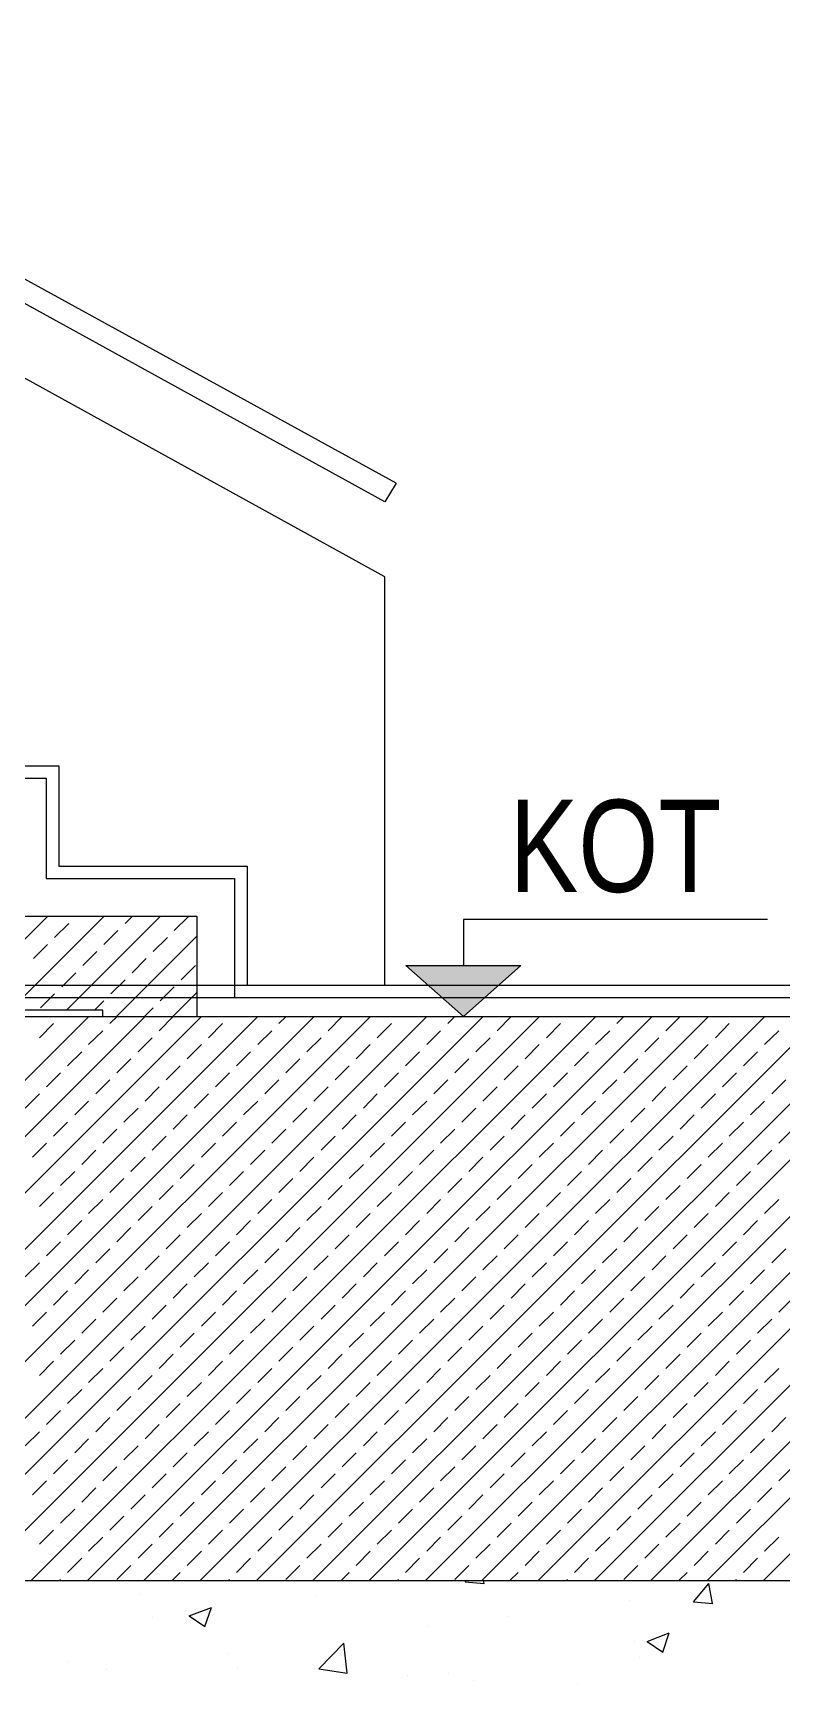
# Model space of a CAD drawing. Header units: millimetres. Extents: x 43168.9 to 43194.6, y -25545.1 to -25543.4.
# Drawn here: x 43181.5412 to 43181.589, y -25544.7891 to -25544.6838 of the extents above; entities that cross this region are included whole.
import ezdxf
from ezdxf.enums import TextEntityAlignment as Align

# ---------------------------------------------------------------- set-up
doc = ezdxf.new("R2010")
doc.units = ezdxf.units.MM
doc.header["$LTSCALE"] = 200
doc.linetypes.add('kesit_$0$HIDDEN2', pattern=[0.1875, 0.125, -0.0625])
for name, color, linetype in [('kaplama-gnl_sgh', 30, 'Continuous'), ('kesit_$0$gor-2_sgh', 161, 'Continuous'), ('kesit_$0$izd-alt_sgh', 8, 'kesit_$0$HIDDEN2'), ('kesit_$0$metal-mal._sgh', 122, 'Continuous'), ('kolon-b.a_sgh', 6, 'Continuous'), ('tarama-betonarme_sgh', 223, 'Continuous'), ('tarama-zemin_sgh', 197, 'Continuous')]:
    doc.layers.add(name, color=color, linetype=linetype)
doc.styles.add('kesit_$0$text2', font='arial.ttf')

msp = doc.modelspace()

# ---------------------------------------------------------------- hatches: boundary and pattern name
msp.add_hatch(color=256).paths.add_polyline_path([(43181.57231, -25544.74332), (43181.56496, -25544.74332), (43181.56864, -25544.74656)])

# ---------------------------------------------------------------- linework, layer by layer
at = {"color": 0, "linetype": 'ByBlock'}
for p, q in [((43181.58804, -25544.74038), (43181.56864, -25544.74038)), ((43181.56864, -25544.74038), (43181.56864, -25544.74332))]:
    msp.add_line(p, q, dxfattribs=at)
for p, q in [((43181.56496, -25544.74332), (43181.57231, -25544.74332)), ((43181.56864, -25544.74656), (43181.56496, -25544.74332)), ((43181.57231, -25544.74332), (43181.56864, -25544.74656))]:
    msp.add_line(p, q)
at = {"layer": 'kaplama-gnl_sgh'}
for p, q in [((43181.53084, -25544.73056), (43181.54284, -25544.73056)), ((43181.54284, -25544.73056), (43181.54284, -25544.73696)), ((43181.53004, -25544.73136), (43181.54204, -25544.73136)), ((43181.54204, -25544.73136), (43181.54204, -25544.73776)), ((43181.54284, -25544.73696), (43181.55484, -25544.73696)), ((43181.55484, -25544.73696), (43181.55484, -25544.74456)), ((43181.54204, -25544.73776), (43181.55404, -25544.73776)), ((43181.55404, -25544.73776), (43181.55404, -25544.74536)), ((43181.37464, -25544.74456), (43181.63364, -25544.74456)), ((43181.37464, -25544.74536), (43181.63364, -25544.74536))]:
    msp.add_line(p, q, dxfattribs=at)
at = {"layer": 'kesit_$0$gor-2_sgh'}
for p, q in [((43181.56364, -25544.71851), (43181.42964, -25544.64464)), ((43181.56364, -25544.74456), (43181.56364, -25544.71851))]:
    msp.add_line(p, q, dxfattribs=at)
at = {"layer": 'kesit_$0$izd-alt_sgh'}
msp.add_line((43181.05362, -25544.74656), (43183.01231, -25544.74656), dxfattribs=at)
at = {"layer": 'kesit_$0$metal-mal._sgh'}
for p, q in [((43181.56435, -25544.71253), (43181.43321, -25544.64041)), ((43181.56364, -25544.71371), (43181.43161, -25544.64104)), ((43181.56435, -25544.71253), (43181.56364, -25544.71371))]:
    msp.add_line(p, q, dxfattribs=at)
at = {"layer": 'kolon-b.a_sgh'}
for p, q in [((43181.53964, -25544.74016), (43181.55164, -25544.74016)), ((43181.55164, -25544.74016), (43181.55164, -25544.74656)), ((43181.14362, -25544.74656), (43181.73664, -25544.74656)), ((43181.54564, -25544.74616), (43181.53364, -25544.74616)), ((43181.54564, -25544.74656), (43181.54564, -25544.74616)), ((43181.13562, -25544.78256), (43181.73664, -25544.78256))]:
    msp.add_line(p, q, dxfattribs=at)
at = {"layer": 'tarama-betonarme_sgh'}
for p, q in [((43181.53614, -25544.74616), (43181.54214, -25544.74016)), ((43181.53973, -25544.74616), (43181.54573, -25544.74016)), ((43181.54257, -25544.74152), (43181.54347, -25544.74063)), ((43181.54333, -25544.74616), (43181.54933, -25544.74016)), ((43181.54392, -25544.74018), (43181.54394, -25544.74016)), ((43181.54706, -25544.74063), (43181.54753, -25544.74016)), ((43181.5502, -25544.74108), (43181.5511, -25544.74018)), ((43181.54571, -25544.74197), (43181.54661, -25544.74108)), ((43181.54652, -25544.74656), (43181.55164, -25544.74144)), ((43181.54886, -25544.74242), (43181.54976, -25544.74152)), ((43181.54122, -25544.74287), (43181.54212, -25544.74197)), ((43181.54437, -25544.74332), (43181.54527, -25544.74242)), ((43181.54302, -25544.74467), (43181.54392, -25544.74377)), ((43181.54751, -25544.74377), (43181.54841, -25544.74287)), ((43181.55065, -25544.74422), (43181.55155, -25544.74332)), ((43181.54616, -25544.74512), (43181.54706, -25544.74422)), ((43181.54931, -25544.74557), (43181.5502, -25544.74467)), ((43181.54167, -25544.74601), (43181.54257, -25544.74512)), ((43181.54512, -25544.74616), (43181.54571, -25544.74557)), ((43181.54831, -25544.74656), (43181.54886, -25544.74601)), ((43181.55011, -25544.74656), (43181.55164, -25544.74503)), ((43181.50875, -25544.78256), (43181.54475, -25544.74656)), ((43181.51235, -25544.78256), (43181.54835, -25544.74656)), ((43181.51594, -25544.78256), (43181.55194, -25544.74656)), ((43181.51953, -25544.78256), (43181.55553, -25544.74656)), ((43181.52312, -25544.78256), (43181.55912, -25544.74656)), ((43181.52671, -25544.78256), (43181.56271, -25544.74656)), ((43181.53031, -25544.78256), (43181.56631, -25544.74656)), ((43181.5339, -25544.78256), (43181.5699, -25544.74656)), ((43181.53749, -25544.78256), (43181.57349, -25544.74656)), ((43181.54108, -25544.78256), (43181.57708, -25544.74656)), ((43181.5416, -25544.74792), (43181.5425, -25544.74702)), ((43181.54295, -25544.74657), (43181.54296, -25544.74656)), ((43181.54467, -25544.78256), (43181.58067, -25544.74656)), ((43181.54609, -25544.74702), (43181.54655, -25544.74656)), ((43181.54827, -25544.78256), (43181.58427, -25544.74656)), ((43181.54923, -25544.74747), (43181.55013, -25544.74657)), ((43181.55186, -25544.78256), (43181.58786, -25544.74656)), ((43181.55238, -25544.74792), (43181.55328, -25544.74702)), ((43181.55372, -25544.74657), (43181.55373, -25544.74656)), ((43181.55545, -25544.78256), (43181.59145, -25544.74656)), ((43181.55687, -25544.74702), (43181.55733, -25544.74656)), ((43181.55904, -25544.78256), (43181.59504, -25544.74656)), ((43181.56001, -25544.74747), (43181.56091, -25544.74657)), ((43181.56263, -25544.78256), (43181.59863, -25544.74656)), ((43181.56315, -25544.74792), (43181.56405, -25544.74702)), ((43181.5645, -25544.74657), (43181.56451, -25544.74656)), ((43181.56623, -25544.78256), (43181.60223, -25544.74656)), ((43181.56764, -25544.74702), (43181.5681, -25544.74656)), ((43181.56982, -25544.78256), (43181.60582, -25544.74656)), ((43181.57079, -25544.74747), (43181.57168, -25544.74657)), ((43181.57341, -25544.78256), (43181.60941, -25544.74656)), ((43181.57393, -25544.74792), (43181.57483, -25544.74702)), ((43181.57528, -25544.74657), (43181.57529, -25544.74656)), ((43181.577, -25544.78256), (43181.613, -25544.74656)), ((43181.57842, -25544.74702), (43181.57888, -25544.74656)), ((43181.5806, -25544.78256), (43181.6166, -25544.74656)), ((43181.58156, -25544.74747), (43181.58246, -25544.74657)), ((43181.58419, -25544.78256), (43181.62019, -25544.74656)), ((43181.58471, -25544.74792), (43181.5856, -25544.74702)), ((43181.58605, -25544.74657), (43181.58606, -25544.74656)), ((43181.58778, -25544.78256), (43181.62378, -25544.74656)), ((43181.54474, -25544.74836), (43181.54564, -25544.74747)), ((43181.54789, -25544.74881), (43181.54879, -25544.74792)), ((43181.55552, -25544.74836), (43181.55642, -25544.74747)), ((43181.55866, -25544.74881), (43181.55956, -25544.74792)), ((43181.5663, -25544.74836), (43181.56719, -25544.74747)), ((43181.56944, -25544.74881), (43181.57034, -25544.74792)), ((43181.57707, -25544.74836), (43181.57797, -25544.74747)), ((43181.58022, -25544.74881), (43181.58111, -25544.74792)), ((43181.58785, -25544.74836), (43181.58875, -25544.74747)), ((43181.5434, -25544.74971), (43181.5443, -25544.74881)), ((43181.55103, -25544.74926), (43181.55193, -25544.74836)), ((43181.55417, -25544.74971), (43181.55507, -25544.74881)), ((43181.56181, -25544.74926), (43181.5627, -25544.74836)), ((43181.56495, -25544.74971), (43181.56585, -25544.74881)), ((43181.57258, -25544.74926), (43181.57348, -25544.74836)), ((43181.57573, -25544.74971), (43181.57662, -25544.74881)), ((43181.58336, -25544.74926), (43181.58426, -25544.74836)), ((43181.5865, -25544.74971), (43181.5874, -25544.74881)), ((43181.54205, -25544.75106), (43181.54295, -25544.75016)), ((43181.54654, -25544.75016), (43181.54744, -25544.74926)), ((43181.54968, -25544.75061), (43181.55058, -25544.74971)), ((43181.55283, -25544.75106), (43181.55372, -25544.75016)), ((43181.55732, -25544.75016), (43181.55821, -25544.74926)), ((43181.56046, -25544.75061), (43181.56136, -25544.74971)), ((43181.5636, -25544.75106), (43181.5645, -25544.75016)), ((43181.56809, -25544.75016), (43181.56899, -25544.74926)), ((43181.57124, -25544.75061), (43181.57213, -25544.74971)), ((43181.57438, -25544.75106), (43181.57528, -25544.75016)), ((43181.57887, -25544.75016), (43181.57977, -25544.74926)), ((43181.58201, -25544.75061), (43181.58291, -25544.74971)), ((43181.58516, -25544.75106), (43181.58605, -25544.75016)), ((43181.54519, -25544.75151), (43181.54609, -25544.75061)), ((43181.54834, -25544.75196), (43181.54923, -25544.75106)), ((43181.55597, -25544.75151), (43181.55687, -25544.75061)), ((43181.55911, -25544.75196), (43181.56001, -25544.75106)), ((43181.56675, -25544.75151), (43181.56764, -25544.75061)), ((43181.56989, -25544.75196), (43181.57079, -25544.75106)), ((43181.57752, -25544.75151), (43181.57842, -25544.75061)), ((43181.58067, -25544.75196), (43181.58156, -25544.75106)), ((43181.5883, -25544.75151), (43181.5892, -25544.75061)), ((43181.5407, -25544.75241), (43181.5416, -25544.75151)), ((43181.54385, -25544.75285), (43181.54474, -25544.75196)), ((43181.55148, -25544.75241), (43181.55238, -25544.75151)), ((43181.55462, -25544.75285), (43181.55552, -25544.75196)), ((43181.56226, -25544.75241), (43181.56315, -25544.75151)), ((43181.5654, -25544.75285), (43181.5663, -25544.75196)), ((43181.57303, -25544.75241), (43181.57393, -25544.75151)), ((43181.57617, -25544.75285), (43181.57707, -25544.75196)), ((43181.58381, -25544.75241), (43181.58471, -25544.75151)), ((43181.58695, -25544.75285), (43181.58785, -25544.75196)), ((43181.5425, -25544.7542), (43181.5434, -25544.7533)), ((43181.54699, -25544.7533), (43181.54789, -25544.75241)), ((43181.55013, -25544.75375), (43181.55103, -25544.75285)), ((43181.55328, -25544.7542), (43181.55417, -25544.7533)), ((43181.55777, -25544.7533), (43181.55866, -25544.75241)), ((43181.56091, -25544.75375), (43181.56181, -25544.75285)), ((43181.56405, -25544.7542), (43181.56495, -25544.7533)), ((43181.56854, -25544.7533), (43181.56944, -25544.75241)), ((43181.57168, -25544.75375), (43181.57258, -25544.75285)), ((43181.57483, -25544.7542), (43181.57573, -25544.7533)), ((43181.57932, -25544.7533), (43181.58022, -25544.75241)), ((43181.58246, -25544.75375), (43181.58336, -25544.75285)), ((43181.5856, -25544.7542), (43181.5865, -25544.7533)), ((43181.54564, -25544.75465), (43181.54654, -25544.75375)), ((43181.54879, -25544.7551), (43181.54968, -25544.7542)), ((43181.55642, -25544.75465), (43181.55732, -25544.75375)), ((43181.55956, -25544.7551), (43181.56046, -25544.7542)), ((43181.56719, -25544.75465), (43181.56809, -25544.75375)), ((43181.57034, -25544.7551), (43181.57124, -25544.7542)), ((43181.57797, -25544.75465), (43181.57887, -25544.75375)), ((43181.58111, -25544.7551), (43181.58201, -25544.7542)), ((43181.58875, -25544.75465), (43181.58965, -25544.75375)), ((43181.54115, -25544.75555), (43181.54205, -25544.75465)), ((43181.5443, -25544.756), (43181.54519, -25544.7551)), ((43181.55193, -25544.75555), (43181.55283, -25544.75465)), ((43181.55507, -25544.756), (43181.55597, -25544.7551)), ((43181.5627, -25544.75555), (43181.5636, -25544.75465)), ((43181.56585, -25544.756), (43181.56675, -25544.7551)), ((43181.57348, -25544.75555), (43181.57438, -25544.75465)), ((43181.57662, -25544.756), (43181.57752, -25544.7551)), ((43181.58426, -25544.75555), (43181.58516, -25544.75465)), ((43181.5874, -25544.756), (43181.5883, -25544.7551)), ((43181.54295, -25544.75734), (43181.54385, -25544.75645)), ((43181.54744, -25544.75645), (43181.54834, -25544.75555)), ((43181.55058, -25544.7569), (43181.55148, -25544.756)), ((43181.55372, -25544.75734), (43181.55462, -25544.75645)), ((43181.55821, -25544.75645), (43181.55911, -25544.75555)), ((43181.56136, -25544.7569), (43181.56226, -25544.756)), ((43181.5645, -25544.75734), (43181.5654, -25544.75645)), ((43181.56899, -25544.75645), (43181.56989, -25544.75555)), ((43181.57213, -25544.7569), (43181.57303, -25544.756)), ((43181.57528, -25544.75734), (43181.57617, -25544.75645)), ((43181.57977, -25544.75645), (43181.58067, -25544.75555)), ((43181.58291, -25544.7569), (43181.58381, -25544.756)), ((43181.58605, -25544.75734), (43181.58695, -25544.75645)), ((43181.54609, -25544.75779), (43181.54699, -25544.7569)), ((43181.54923, -25544.75824), (43181.55013, -25544.75734)), ((43181.55687, -25544.75779), (43181.55777, -25544.7569)), ((43181.56001, -25544.75824), (43181.56091, -25544.75734)), ((43181.56764, -25544.75779), (43181.56854, -25544.7569)), ((43181.57079, -25544.75824), (43181.57168, -25544.75734)), ((43181.57842, -25544.75779), (43181.57932, -25544.7569)), ((43181.58156, -25544.75824), (43181.58246, -25544.75734)), ((43181.5416, -25544.75869), (43181.5425, -25544.75779)), ((43181.54474, -25544.75914), (43181.54564, -25544.75824)), ((43181.55238, -25544.75869), (43181.55328, -25544.75779)), ((43181.55552, -25544.75914), (43181.55642, -25544.75824)), ((43181.56315, -25544.75869), (43181.56405, -25544.75779)), ((43181.5663, -25544.75914), (43181.56719, -25544.75824)), ((43181.57393, -25544.75869), (43181.57483, -25544.75779)), ((43181.57707, -25544.75914), (43181.57797, -25544.75824)), ((43181.58471, -25544.75869), (43181.5856, -25544.75779)), ((43181.58785, -25544.75914), (43181.58875, -25544.75824)), ((43181.5434, -25544.76049), (43181.5443, -25544.75959)), ((43181.54789, -25544.75959), (43181.54879, -25544.75869)), ((43181.55103, -25544.76004), (43181.55193, -25544.75914)), ((43181.55417, -25544.76049), (43181.55507, -25544.75959)), ((43181.55866, -25544.75959), (43181.55956, -25544.75869)), ((43181.56181, -25544.76004), (43181.5627, -25544.75914)), ((43181.56495, -25544.76049), (43181.56585, -25544.75959)), ((43181.56944, -25544.75959), (43181.57034, -25544.75869)), ((43181.57258, -25544.76004), (43181.57348, -25544.75914)), ((43181.57573, -25544.76049), (43181.57662, -25544.75959)), ((43181.58022, -25544.75959), (43181.58111, -25544.75869)), ((43181.58336, -25544.76004), (43181.58426, -25544.75914)), ((43181.5865, -25544.76049), (43181.5874, -25544.75959)), ((43181.54654, -25544.76094), (43181.54744, -25544.76004)), ((43181.54968, -25544.76139), (43181.55058, -25544.76049)), ((43181.55732, -25544.76094), (43181.55821, -25544.76004)), ((43181.56046, -25544.76139), (43181.56136, -25544.76049)), ((43181.56809, -25544.76094), (43181.56899, -25544.76004)), ((43181.57124, -25544.76139), (43181.57213, -25544.76049)), ((43181.57887, -25544.76094), (43181.57977, -25544.76004)), ((43181.58201, -25544.76139), (43181.58291, -25544.76049)), ((43181.54205, -25544.76183), (43181.54295, -25544.76094)), ((43181.54519, -25544.76228), (43181.54609, -25544.76139)), ((43181.55283, -25544.76183), (43181.55372, -25544.76094)), ((43181.55597, -25544.76228), (43181.55687, -25544.76139)), ((43181.5636, -25544.76183), (43181.5645, -25544.76094)), ((43181.56675, -25544.76228), (43181.56764, -25544.76139)), ((43181.57438, -25544.76183), (43181.57528, -25544.76094)), ((43181.57752, -25544.76228), (43181.57842, -25544.76139)), ((43181.58516, -25544.76183), (43181.58605, -25544.76094)), ((43181.5883, -25544.76228), (43181.5892, -25544.76139)), ((43181.5407, -25544.76318), (43181.5416, -25544.76228)), ((43181.54385, -25544.76363), (43181.54474, -25544.76273)), ((43181.54834, -25544.76273), (43181.54923, -25544.76183)), ((43181.55148, -25544.76318), (43181.55238, -25544.76228)), ((43181.55462, -25544.76363), (43181.55552, -25544.76273)), ((43181.55911, -25544.76273), (43181.56001, -25544.76183)), ((43181.56226, -25544.76318), (43181.56315, -25544.76228)), ((43181.5654, -25544.76363), (43181.5663, -25544.76273)), ((43181.56989, -25544.76273), (43181.57079, -25544.76183)), ((43181.57303, -25544.76318), (43181.57393, -25544.76228)), ((43181.57617, -25544.76363), (43181.57707, -25544.76273)), ((43181.58067, -25544.76273), (43181.58156, -25544.76183)), ((43181.58381, -25544.76318), (43181.58471, -25544.76228)), ((43181.58695, -25544.76363), (43181.58785, -25544.76273)), ((43181.54699, -25544.76408), (43181.54789, -25544.76318)), ((43181.55013, -25544.76453), (43181.55103, -25544.76363)), ((43181.55777, -25544.76408), (43181.55866, -25544.76318)), ((43181.56091, -25544.76453), (43181.56181, -25544.76363)), ((43181.56854, -25544.76408), (43181.56944, -25544.76318)), ((43181.57168, -25544.76453), (43181.57258, -25544.76363)), ((43181.57932, -25544.76408), (43181.58022, -25544.76318)), ((43181.58246, -25544.76453), (43181.58336, -25544.76363)), ((43181.5425, -25544.76498), (43181.5434, -25544.76408)), ((43181.54564, -25544.76543), (43181.54654, -25544.76453)), ((43181.55328, -25544.76498), (43181.55417, -25544.76408)), ((43181.55642, -25544.76543), (43181.55732, -25544.76453)), ((43181.56405, -25544.76498), (43181.56495, -25544.76408)), ((43181.56719, -25544.76543), (43181.56809, -25544.76453)), ((43181.57483, -25544.76498), (43181.57573, -25544.76408)), ((43181.57797, -25544.76543), (43181.57887, -25544.76453)), ((43181.5856, -25544.76498), (43181.5865, -25544.76408)), ((43181.58875, -25544.76543), (43181.58965, -25544.76453)), ((43181.54115, -25544.76632), (43181.54205, -25544.76543)), ((43181.5443, -25544.76677), (43181.54519, -25544.76588)), ((43181.54879, -25544.76588), (43181.54968, -25544.76498)), ((43181.55193, -25544.76632), (43181.55283, -25544.76543)), ((43181.55507, -25544.76677), (43181.55597, -25544.76588)), ((43181.55956, -25544.76588), (43181.56046, -25544.76498)), ((43181.5627, -25544.76632), (43181.5636, -25544.76543)), ((43181.56585, -25544.76677), (43181.56675, -25544.76588)), ((43181.57034, -25544.76588), (43181.57124, -25544.76498)), ((43181.57348, -25544.76632), (43181.57438, -25544.76543)), ((43181.57662, -25544.76677), (43181.57752, -25544.76588)), ((43181.58111, -25544.76588), (43181.58201, -25544.76498)), ((43181.58426, -25544.76632), (43181.58516, -25544.76543)), ((43181.5874, -25544.76677), (43181.5883, -25544.76588)), ((43181.54744, -25544.76722), (43181.54834, -25544.76632)), ((43181.55058, -25544.76767), (43181.55148, -25544.76677)), ((43181.55821, -25544.76722), (43181.55911, -25544.76632)), ((43181.56136, -25544.76767), (43181.56226, -25544.76677)), ((43181.56899, -25544.76722), (43181.56989, -25544.76632)), ((43181.57213, -25544.76767), (43181.57303, -25544.76677)), ((43181.57977, -25544.76722), (43181.58067, -25544.76632)), ((43181.58291, -25544.76767), (43181.58381, -25544.76677)), ((43181.54295, -25544.76812), (43181.54385, -25544.76722)), ((43181.54609, -25544.76857), (43181.54699, -25544.76767)), ((43181.54923, -25544.76902), (43181.55013, -25544.76812)), ((43181.55372, -25544.76812), (43181.55462, -25544.76722)), ((43181.55687, -25544.76857), (43181.55777, -25544.76767)), ((43181.56001, -25544.76902), (43181.56091, -25544.76812)), ((43181.5645, -25544.76812), (43181.5654, -25544.76722)), ((43181.56764, -25544.76857), (43181.56854, -25544.76767)), ((43181.57079, -25544.76902), (43181.57168, -25544.76812)), ((43181.57528, -25544.76812), (43181.57617, -25544.76722)), ((43181.57842, -25544.76857), (43181.57932, -25544.76767)), ((43181.58156, -25544.76902), (43181.58246, -25544.76812)), ((43181.58605, -25544.76812), (43181.58695, -25544.76722)), ((43181.5416, -25544.76947), (43181.5425, -25544.76857)), ((43181.54474, -25544.76992), (43181.54564, -25544.76902)), ((43181.55238, -25544.76947), (43181.55328, -25544.76857)), ((43181.55552, -25544.76992), (43181.55642, -25544.76902)), ((43181.56315, -25544.76947), (43181.56405, -25544.76857)), ((43181.5663, -25544.76992), (43181.56719, -25544.76902)), ((43181.57393, -25544.76947), (43181.57483, -25544.76857)), ((43181.57707, -25544.76992), (43181.57797, -25544.76902)), ((43181.58471, -25544.76947), (43181.5856, -25544.76857)), ((43181.58785, -25544.76992), (43181.58875, -25544.76902)), ((43181.54789, -25544.77037), (43181.54879, -25544.76947)), ((43181.55103, -25544.77081), (43181.55193, -25544.76992)), ((43181.55866, -25544.77037), (43181.55956, -25544.76947)), ((43181.56181, -25544.77081), (43181.5627, -25544.76992)), ((43181.56944, -25544.77037), (43181.57034, -25544.76947)), ((43181.57258, -25544.77081), (43181.57348, -25544.76992)), ((43181.58022, -25544.77037), (43181.58111, -25544.76947)), ((43181.58336, -25544.77081), (43181.58426, -25544.76992)), ((43181.5434, -25544.77126), (43181.5443, -25544.77037)), ((43181.54654, -25544.77171), (43181.54744, -25544.77081)), ((43181.54968, -25544.77216), (43181.55058, -25544.77126)), ((43181.55417, -25544.77126), (43181.55507, -25544.77037)), ((43181.55732, -25544.77171), (43181.55821, -25544.77081)), ((43181.56046, -25544.77216), (43181.56136, -25544.77126)), ((43181.56495, -25544.77126), (43181.56585, -25544.77037)), ((43181.56809, -25544.77171), (43181.56899, -25544.77081)), ((43181.57124, -25544.77216), (43181.57213, -25544.77126)), ((43181.57573, -25544.77126), (43181.57662, -25544.77037)), ((43181.57887, -25544.77171), (43181.57977, -25544.77081)), ((43181.58201, -25544.77216), (43181.58291, -25544.77126)), ((43181.5865, -25544.77126), (43181.5874, -25544.77037)), ((43181.54205, -25544.77261), (43181.54295, -25544.77171)), ((43181.54519, -25544.77306), (43181.54609, -25544.77216)), ((43181.55283, -25544.77261), (43181.55372, -25544.77171)), ((43181.55597, -25544.77306), (43181.55687, -25544.77216)), ((43181.5636, -25544.77261), (43181.5645, -25544.77171)), ((43181.56675, -25544.77306), (43181.56764, -25544.77216)), ((43181.57438, -25544.77261), (43181.57528, -25544.77171)), ((43181.57752, -25544.77306), (43181.57842, -25544.77216)), ((43181.58516, -25544.77261), (43181.58605, -25544.77171)), ((43181.5883, -25544.77306), (43181.5892, -25544.77216)), ((43181.5407, -25544.77396), (43181.5416, -25544.77306)), ((43181.54834, -25544.77351), (43181.54923, -25544.77261)), ((43181.55148, -25544.77396), (43181.55238, -25544.77306)), ((43181.55911, -25544.77351), (43181.56001, -25544.77261)), ((43181.56226, -25544.77396), (43181.56315, -25544.77306)), ((43181.56989, -25544.77351), (43181.57079, -25544.77261)), ((43181.57303, -25544.77396), (43181.57393, -25544.77306)), ((43181.58067, -25544.77351), (43181.58156, -25544.77261)), ((43181.58381, -25544.77396), (43181.58471, -25544.77306)), ((43181.54385, -25544.77441), (43181.54474, -25544.77351)), ((43181.54699, -25544.77486), (43181.54789, -25544.77396)), ((43181.55013, -25544.7753), (43181.55103, -25544.77441)), ((43181.55462, -25544.77441), (43181.55552, -25544.77351)), ((43181.55777, -25544.77486), (43181.55866, -25544.77396)), ((43181.56091, -25544.7753), (43181.56181, -25544.77441)), ((43181.5654, -25544.77441), (43181.5663, -25544.77351)), ((43181.56854, -25544.77486), (43181.56944, -25544.77396)), ((43181.57168, -25544.7753), (43181.57258, -25544.77441)), ((43181.57617, -25544.77441), (43181.57707, -25544.77351)), ((43181.57932, -25544.77486), (43181.58022, -25544.77396)), ((43181.58246, -25544.7753), (43181.58336, -25544.77441)), ((43181.58695, -25544.77441), (43181.58785, -25544.77351)), ((43181.5425, -25544.77575), (43181.5434, -25544.77486)), ((43181.54564, -25544.7762), (43181.54654, -25544.7753)), ((43181.55328, -25544.77575), (43181.55417, -25544.77486)), ((43181.55642, -25544.7762), (43181.55732, -25544.7753)), ((43181.56405, -25544.77575), (43181.56495, -25544.77486)), ((43181.56719, -25544.7762), (43181.56809, -25544.7753)), ((43181.57483, -25544.77575), (43181.57573, -25544.77486)), ((43181.57797, -25544.7762), (43181.57887, -25544.7753)), ((43181.5856, -25544.77575), (43181.5865, -25544.77486)), ((43181.58875, -25544.7762), (43181.58965, -25544.7753)), ((43181.54115, -25544.7771), (43181.54205, -25544.7762)), ((43181.54879, -25544.77665), (43181.54968, -25544.77575)), ((43181.55193, -25544.7771), (43181.55283, -25544.7762)), ((43181.55956, -25544.77665), (43181.56046, -25544.77575)), ((43181.5627, -25544.7771), (43181.5636, -25544.7762)), ((43181.57034, -25544.77665), (43181.57124, -25544.77575)), ((43181.57348, -25544.7771), (43181.57438, -25544.7762)), ((43181.58111, -25544.77665), (43181.58201, -25544.77575)), ((43181.58426, -25544.7771), (43181.58516, -25544.7762)), ((43181.5443, -25544.77755), (43181.54519, -25544.77665)), ((43181.54744, -25544.778), (43181.54834, -25544.7771)), ((43181.55058, -25544.77845), (43181.55148, -25544.77755)), ((43181.55507, -25544.77755), (43181.55597, -25544.77665)), ((43181.55821, -25544.778), (43181.55911, -25544.7771)), ((43181.56136, -25544.77845), (43181.56226, -25544.77755)), ((43181.56585, -25544.77755), (43181.56675, -25544.77665)), ((43181.56899, -25544.778), (43181.56989, -25544.7771)), ((43181.57213, -25544.77845), (43181.57303, -25544.77755)), ((43181.57662, -25544.77755), (43181.57752, -25544.77665)), ((43181.57977, -25544.778), (43181.58067, -25544.7771)), ((43181.58291, -25544.77845), (43181.58381, -25544.77755)), ((43181.5874, -25544.77755), (43181.5883, -25544.77665)), ((43181.54295, -25544.7789), (43181.54385, -25544.778)), ((43181.54609, -25544.77935), (43181.54699, -25544.77845)), ((43181.55372, -25544.7789), (43181.55462, -25544.778)), ((43181.55687, -25544.77935), (43181.55777, -25544.77845)), ((43181.5645, -25544.7789), (43181.5654, -25544.778)), ((43181.56764, -25544.77935), (43181.56854, -25544.77845)), ((43181.57528, -25544.7789), (43181.57617, -25544.778)), ((43181.57842, -25544.77935), (43181.57932, -25544.77845)), ((43181.58605, -25544.7789), (43181.58695, -25544.778)), ((43181.5416, -25544.78024), (43181.5425, -25544.77935)), ((43181.54923, -25544.7798), (43181.55013, -25544.7789)), ((43181.55238, -25544.78024), (43181.55328, -25544.77935)), ((43181.56001, -25544.7798), (43181.56091, -25544.7789)), ((43181.56315, -25544.78024), (43181.56405, -25544.77935)), ((43181.57079, -25544.7798), (43181.57168, -25544.7789)), ((43181.57393, -25544.78024), (43181.57483, -25544.77935)), ((43181.58156, -25544.7798), (43181.58246, -25544.7789)), ((43181.58471, -25544.78024), (43181.5856, -25544.77935)), ((43181.54474, -25544.78069), (43181.54564, -25544.7798)), ((43181.54789, -25544.78114), (43181.54879, -25544.78024)), ((43181.55103, -25544.78159), (43181.55193, -25544.78069)), ((43181.55552, -25544.78069), (43181.55642, -25544.7798)), ((43181.55866, -25544.78114), (43181.55956, -25544.78024)), ((43181.56181, -25544.78159), (43181.5627, -25544.78069)), ((43181.5663, -25544.78069), (43181.56719, -25544.7798)), ((43181.56944, -25544.78114), (43181.57034, -25544.78024)), ((43181.57258, -25544.78159), (43181.57348, -25544.78069)), ((43181.57707, -25544.78069), (43181.57797, -25544.7798)), ((43181.58022, -25544.78114), (43181.58111, -25544.78024)), ((43181.58336, -25544.78159), (43181.58426, -25544.78069)), ((43181.58785, -25544.78069), (43181.58875, -25544.7798)), ((43181.5434, -25544.78204), (43181.5443, -25544.78114)), ((43181.54654, -25544.78249), (43181.54744, -25544.78159)), ((43181.55417, -25544.78204), (43181.55507, -25544.78114)), ((43181.55732, -25544.78249), (43181.55821, -25544.78159)), ((43181.56495, -25544.78204), (43181.56585, -25544.78114)), ((43181.56809, -25544.78249), (43181.56899, -25544.78159)), ((43181.57573, -25544.78204), (43181.57662, -25544.78114)), ((43181.57887, -25544.78249), (43181.57977, -25544.78159)), ((43181.5865, -25544.78204), (43181.5874, -25544.78114)), ((43181.54288, -25544.78256), (43181.54295, -25544.78249)), ((43181.55006, -25544.78256), (43181.55058, -25544.78204)), ((43181.55365, -25544.78256), (43181.55372, -25544.78249)), ((43181.56084, -25544.78256), (43181.56136, -25544.78204)), ((43181.56443, -25544.78256), (43181.5645, -25544.78249)), ((43181.57161, -25544.78256), (43181.57213, -25544.78204)), ((43181.57521, -25544.78256), (43181.57528, -25544.78249)), ((43181.58239, -25544.78256), (43181.58291, -25544.78204)), ((43181.58598, -25544.78256), (43181.58605, -25544.78249))]:
    msp.add_line(p, q, dxfattribs=at)
at = {"layer": 'tarama-zemin_sgh'}
for p, q in [((43181.56875, -25544.78264), (43181.56881, -25544.78256)), ((43181.56875, -25544.78264), (43181.56996, -25544.78274)), ((43181.56996, -25544.78274), (43181.56993, -25544.78256)), ((43181.58332, -25544.78391), (43181.5843, -25544.78274)), ((43181.58453, -25544.78402), (43181.5843, -25544.78274)), ((43181.54807, -25544.78342), (43181.54807, -25544.78342)), ((43181.55927, -25544.7835), (43181.55927, -25544.7835)), ((43181.57922, -25544.78383), (43181.57922, -25544.78383)), ((43181.58332, -25544.78391), (43181.58454, -25544.78402)), ((43181.54884, -25544.78493), (43181.54884, -25544.78493)), ((43181.55115, -25544.78482), (43181.55257, -25544.78427)), ((43181.55115, -25544.78482), (43181.55216, -25544.7855)), ((43181.55216, -25544.7855), (43181.55257, -25544.78427)), ((43181.57152, -25544.78484), (43181.57152, -25544.78484)), ((43181.56643, -25544.78551), (43181.56643, -25544.78551)), ((43181.58035, -25544.78644), (43181.58177, -25544.7859)), ((43181.58136, -25544.78713), (43181.58177, -25544.7859)), ((43181.55943, -25544.7882), (43181.56101, -25544.78655)), ((43181.56123, -25544.78848), (43181.56101, -25544.78655)), ((43181.57953, -25544.78647), (43181.57953, -25544.78647)), ((43181.58035, -25544.78644), (43181.58136, -25544.78713)), ((43181.54339, -25544.78772), (43181.54339, -25544.78772)), ((43181.5536, -25544.7872), (43181.5536, -25544.7872)), ((43181.57984, -25544.78744), (43181.57984, -25544.78744)), ((43181.54591, -25544.78821), (43181.54591, -25544.78821)), ((43181.55424, -25544.78818), (43181.55424, -25544.78818)), ((43181.55943, -25544.7882), (43181.56123, -25544.78848)), ((43181.56509, -25544.78864), (43181.56509, -25544.78864)), ((43181.56768, -25544.7885), (43181.56768, -25544.7885)), ((43181.56929, -25544.78896), (43181.56929, -25544.78896)), ((43181.57593, -25544.7891), (43181.57593, -25544.7891))]:
    msp.add_line(p, q, dxfattribs=at)

# ---------------------------------------------------------------- texts
at = {"color": 0, "linetype": 'ByBlock', "style": 'kesit_$0$text2', "text_generation_flag": 6, "width": 0.8}
msp.add_attdef('KOT', text='+0.00', height=0.00588, rotation=180, dxfattribs=at).set_placement((43181.58509, -25544.74038), align=Align.BOTTOM_RIGHT)

doc.saveas('drawing.dxf')
